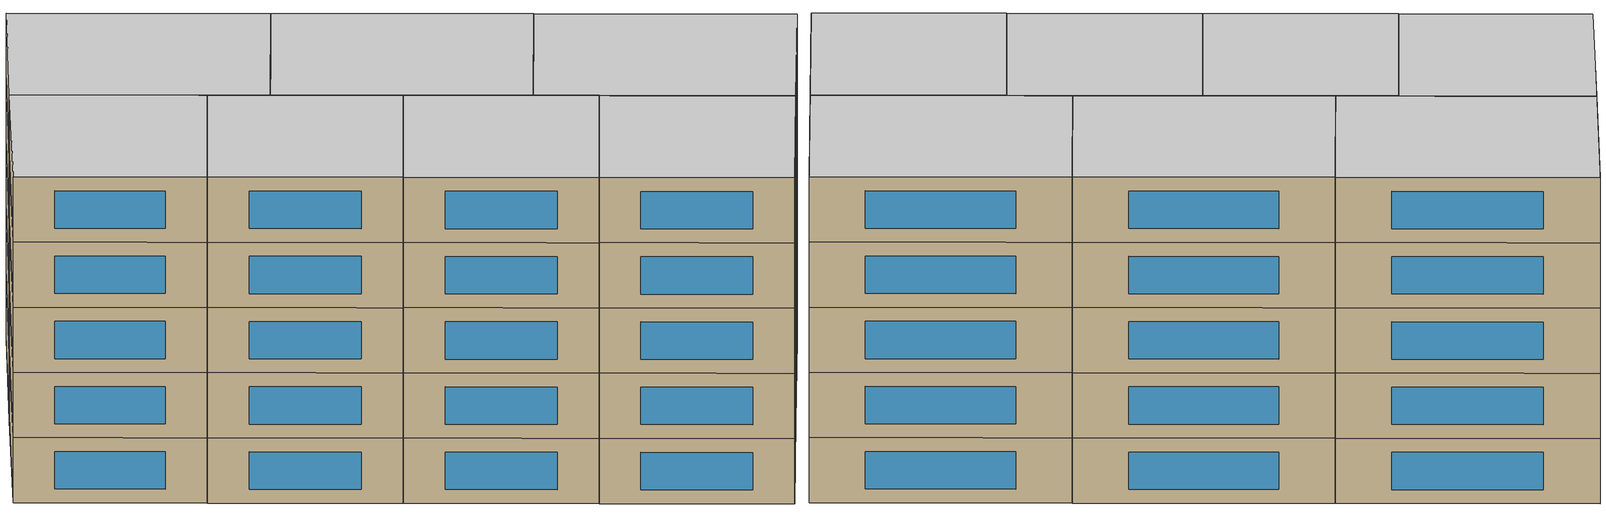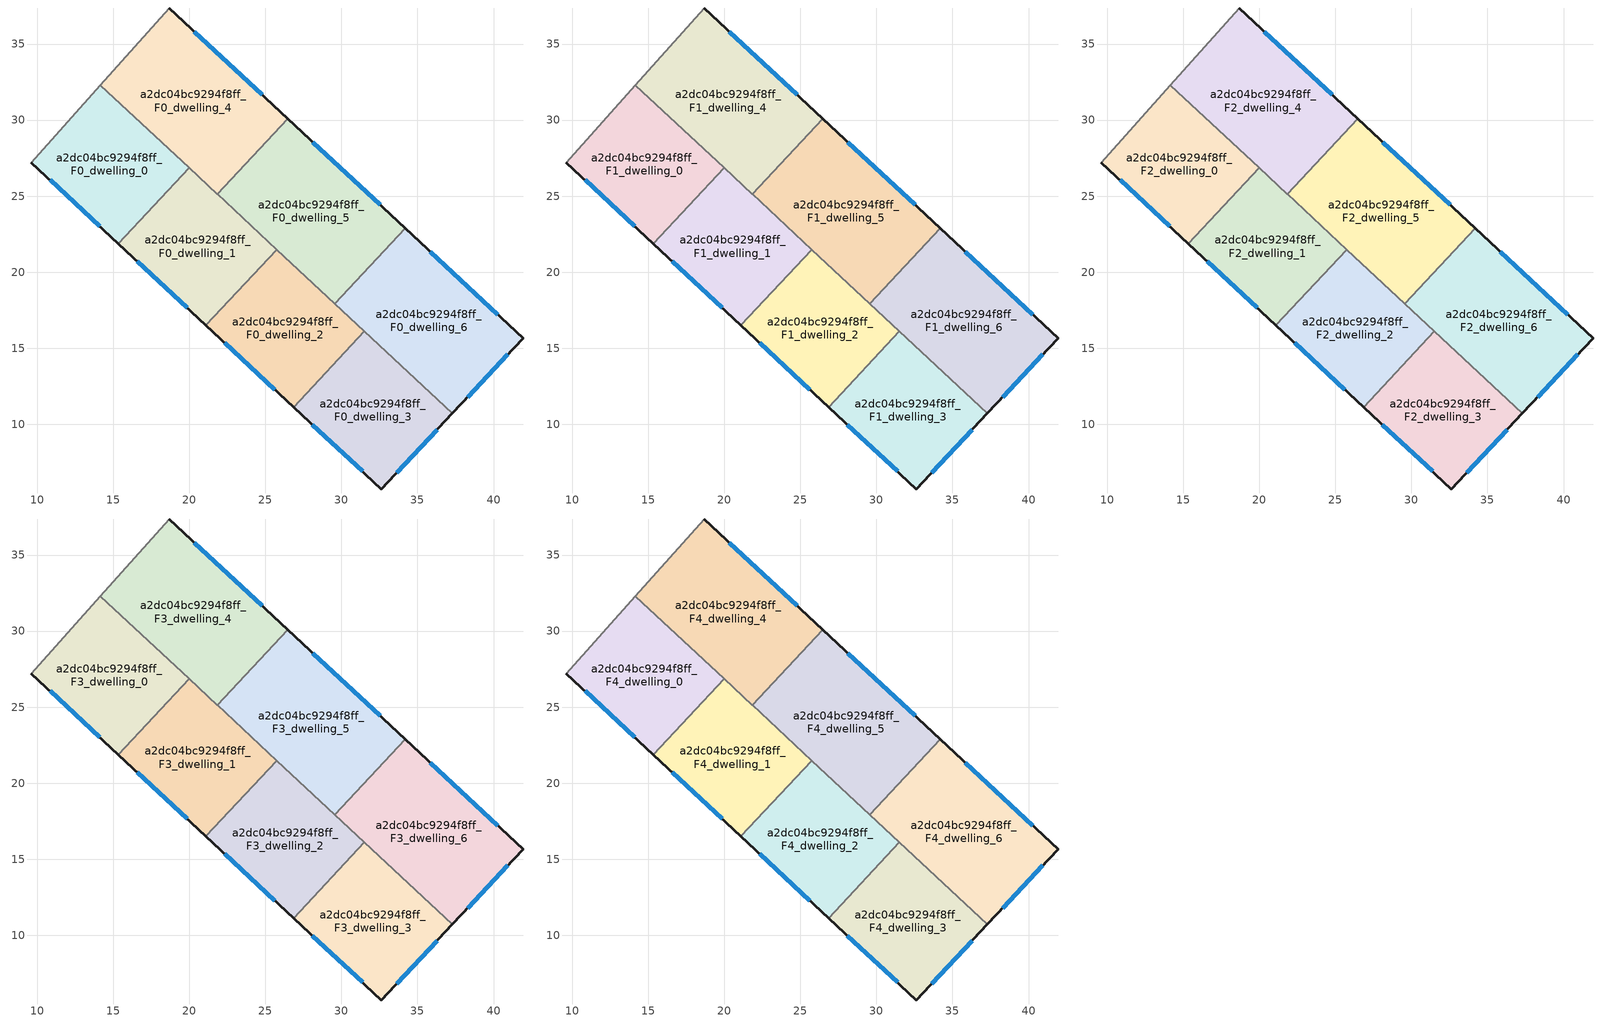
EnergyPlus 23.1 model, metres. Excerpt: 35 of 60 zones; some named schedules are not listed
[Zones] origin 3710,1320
a2dc04bc9294f8ff_F0_dwelling_0
 floor ground (EU_floor_Construction): 19.98,26.87 15.33,21.88 9.62,27.21 14.16,32.3 z0
 wall outside (EU_wall_Construction): 9.62,27.21 15.33,21.88 z0:3
 wall to a2dc04bc9294f8ff_F0_dwelling_1 (EU_wall_Construction): 15.33,21.88 19.98,26.87 z0:3
 wall adiabatic (EU_wall_Construction): 14.16,32.3 9.62,27.21 z0:3
 wall to a2dc04bc9294f8ff_F0_dwelling_4 (EU_wall_Construction): 19.98,26.87 14.16,32.3 z0:3
 window (EU_Window_Construction): 10.84,26.07 14.1,23.02 z0.64:2.36
a2dc04bc9294f8ff_F0_dwelling_1
 floor ground (EU_floor_Construction): 25.75,21.49 21.09,16.5 15.33,21.88 19.98,26.87 z0
 wall outside (EU_wall_Construction): 15.33,21.88 21.09,16.5 z0:3
 wall to a2dc04bc9294f8ff_F0_dwelling_2 (EU_wall_Construction): 21.09,16.5 25.75,21.49 z0:3
 wall to a2dc04bc9294f8ff_F0_dwelling_5 (EU_wall_Construction): 25.75,21.49 21.83,25.14 z0:3
 wall to a2dc04bc9294f8ff_F0_dwelling_4 (EU_wall_Construction): 21.83,25.14 19.98,26.87 z0:3
 window (EU_Window_Construction): 16.56,20.73 19.86,17.65 z0.64:2.36
a2dc04bc9294f8ff_F0_dwelling_2
 floor ground (EU_floor_Construction): 31.52,16.1 26.86,11.12 21.09,16.5 25.75,21.49 z0
 wall outside (EU_wall_Construction): 21.09,16.5 26.86,11.12 z0:3
 wall to a2dc04bc9294f8ff_F0_dwelling_3 (EU_wall_Construction): 26.86,11.12 31.52,16.1 z0:3
 wall to a2dc04bc9294f8ff_F0_dwelling_6 (EU_wall_Construction): 31.52,16.1 29.57,17.92 z0:3
 wall to a2dc04bc9294f8ff_F0_dwelling_5 (EU_wall_Construction): 29.57,17.92 25.75,21.49 z0:3
 window (EU_Window_Construction): 22.33,15.35 25.63,12.27 z0.64:2.36
a2dc04bc9294f8ff_F0_dwelling_3
 floor ground (EU_floor_Construction): 37.3,10.71 32.62,5.74 26.86,11.12 31.52,16.1 z0
 wall outside (EU_wall_Construction): 26.86,11.12 32.62,5.74 37.3,10.71 z0:3
 wall to a2dc04bc9294f8ff_F0_dwelling_6 (EU_wall_Construction): 37.3,10.71 31.52,16.1 z0:3
 window (EU_Window_Construction): 33.62,6.81 36.3,9.65 / 28.1,9.97 31.39,6.9 z0.64:2.36
a2dc04bc9294f8ff_F0_dwelling_4
 floor ground (EU_floor_Construction): 26.46,30.09 21.83,25.14 14.16,32.3 18.67,37.37 z0
 wall outside (EU_wall_Construction): 26.46,30.09 18.67,37.37 z0:3
 wall to a2dc04bc9294f8ff_F0_dwelling_5 (EU_wall_Construction): 21.83,25.14 26.46,30.09 z0:3
 wall adiabatic (EU_wall_Construction): 18.67,37.37 14.16,32.3 z0:3
 window (EU_Window_Construction): 24.79,31.65 20.34,35.81 z0.64:2.36
a2dc04bc9294f8ff_F0_dwelling_5
 floor ground (EU_floor_Construction): 34.2,22.88 29.57,17.92 21.83,25.14 26.46,30.09 z0
 wall outside (EU_wall_Construction): 34.2,22.88 26.46,30.09 z0:3
 wall to a2dc04bc9294f8ff_F0_dwelling_6 (EU_wall_Construction): 29.57,17.92 34.2,22.88 z0:3
 window (EU_Window_Construction): 32.54,24.42 28.12,28.55 z0.64:2.36
a2dc04bc9294f8ff_F0_dwelling_6
 floor ground (EU_floor_Construction): 41.94,15.64 37.3,10.71 29.57,17.92 34.2,22.88 z0
 wall outside (EU_wall_Construction): 37.3,10.71 41.94,15.64 34.2,22.88 z0:3
 window (EU_Window_Construction): 40.28,17.19 35.86,21.33 / 38.29,11.77 40.95,14.59 z0.64:2.36
a2dc04bc9294f8ff_F1_dwelling_0
 floor to a2dc04bc9294f8ff_F0_dwelling_0 (EU_floor_Construction): 19.98,26.87 15.33,21.88 9.62,27.21 14.16,32.3 z3
 wall outside (EU_wall_Construction): 9.62,27.21 15.33,21.88 z3:6
 wall to a2dc04bc9294f8ff_F1_dwelling_1 (EU_wall_Construction): 15.33,21.88 19.98,26.87 z3:6
 wall adiabatic (EU_wall_Construction): 14.16,32.3 9.62,27.21 z3:6
 wall to a2dc04bc9294f8ff_F1_dwelling_4 (EU_wall_Construction): 19.98,26.87 14.16,32.3 z3:6
 window (EU_Window_Construction): 10.84,26.07 14.1,23.02 z3.64:5.36
a2dc04bc9294f8ff_F1_dwelling_1
 floor to a2dc04bc9294f8ff_F0_dwelling_1 (EU_floor_Construction): 25.75,21.49 21.09,16.5 15.33,21.88 19.98,26.87 z3
 wall outside (EU_wall_Construction): 15.33,21.88 21.09,16.5 z3:6
 wall to a2dc04bc9294f8ff_F1_dwelling_2 (EU_wall_Construction): 21.09,16.5 25.75,21.49 z3:6
 wall to a2dc04bc9294f8ff_F1_dwelling_5 (EU_wall_Construction): 25.75,21.49 21.83,25.14 z3:6
 wall to a2dc04bc9294f8ff_F1_dwelling_4 (EU_wall_Construction): 21.83,25.14 19.98,26.87 z3:6
 window (EU_Window_Construction): 16.56,20.73 19.86,17.65 z3.64:5.36
a2dc04bc9294f8ff_F1_dwelling_2
 floor to a2dc04bc9294f8ff_F0_dwelling_2 (EU_floor_Construction): 31.52,16.1 26.86,11.12 21.09,16.5 25.75,21.49 z3
 wall outside (EU_wall_Construction): 21.09,16.5 26.86,11.12 z3:6
 wall to a2dc04bc9294f8ff_F1_dwelling_3 (EU_wall_Construction): 26.86,11.12 31.52,16.1 z3:6
 wall to a2dc04bc9294f8ff_F1_dwelling_6 (EU_wall_Construction): 31.52,16.1 29.57,17.92 z3:6
 wall to a2dc04bc9294f8ff_F1_dwelling_5 (EU_wall_Construction): 29.57,17.92 25.75,21.49 z3:6
 window (EU_Window_Construction): 22.33,15.35 25.63,12.27 z3.64:5.36
a2dc04bc9294f8ff_F1_dwelling_3
 floor to a2dc04bc9294f8ff_F0_dwelling_3 (EU_floor_Construction): 37.3,10.71 32.62,5.74 26.86,11.12 31.52,16.1 z3
 wall outside (EU_wall_Construction): 26.86,11.12 32.62,5.74 37.3,10.71 z3:6
 wall to a2dc04bc9294f8ff_F1_dwelling_6 (EU_wall_Construction): 37.3,10.71 31.52,16.1 z3:6
 window (EU_Window_Construction): 33.62,6.81 36.3,9.65 / 28.1,9.97 31.39,6.9 z3.64:5.36
a2dc04bc9294f8ff_F1_dwelling_4
 floor to a2dc04bc9294f8ff_F0_dwelling_4 (EU_floor_Construction): 26.46,30.09 21.83,25.14 14.16,32.3 18.67,37.37 z3
 wall outside (EU_wall_Construction): 26.46,30.09 18.67,37.37 z3:6
 wall to a2dc04bc9294f8ff_F1_dwelling_5 (EU_wall_Construction): 21.83,25.14 26.46,30.09 z3:6
 wall adiabatic (EU_wall_Construction): 18.67,37.37 14.16,32.3 z3:6
 window (EU_Window_Construction): 24.79,31.65 20.34,35.81 z3.64:5.36
a2dc04bc9294f8ff_F1_dwelling_5
 floor to a2dc04bc9294f8ff_F0_dwelling_5 (EU_floor_Construction): 34.2,22.88 29.57,17.92 21.83,25.14 26.46,30.09 z3
 wall outside (EU_wall_Construction): 34.2,22.88 26.46,30.09 z3:6
 wall to a2dc04bc9294f8ff_F1_dwelling_6 (EU_wall_Construction): 29.57,17.92 34.2,22.88 z3:6
 window (EU_Window_Construction): 32.54,24.42 28.12,28.55 z3.64:5.36
a2dc04bc9294f8ff_F1_dwelling_6
 floor to a2dc04bc9294f8ff_F0_dwelling_6 (EU_floor_Construction): 41.94,15.64 37.3,10.71 29.57,17.92 34.2,22.88 z3
 wall outside (EU_wall_Construction): 37.3,10.71 41.94,15.64 34.2,22.88 z3:6
 window (EU_Window_Construction): 40.28,17.19 35.86,21.33 / 38.29,11.77 40.95,14.59 z3.64:5.36
a2dc04bc9294f8ff_F2_dwelling_0
 floor to a2dc04bc9294f8ff_F1_dwelling_0 (EU_floor_Construction): 19.98,26.87 15.33,21.88 9.62,27.21 14.16,32.3 z6
 wall outside (EU_wall_Construction): 9.62,27.21 15.33,21.88 z6:9
 wall to a2dc04bc9294f8ff_F2_dwelling_1 (EU_wall_Construction): 15.33,21.88 19.98,26.87 z6:9
 wall adiabatic (EU_wall_Construction): 14.16,32.3 9.62,27.21 z6:9
 wall to a2dc04bc9294f8ff_F2_dwelling_4 (EU_wall_Construction): 19.98,26.87 14.16,32.3 z6:9
 window (EU_Window_Construction): 10.84,26.07 14.1,23.02 z6.64:8.36
a2dc04bc9294f8ff_F2_dwelling_1
 floor to a2dc04bc9294f8ff_F1_dwelling_1 (EU_floor_Construction): 25.75,21.49 21.09,16.5 15.33,21.88 19.98,26.87 z6
 wall outside (EU_wall_Construction): 15.33,21.88 21.09,16.5 z6:9
 wall to a2dc04bc9294f8ff_F2_dwelling_2 (EU_wall_Construction): 21.09,16.5 25.75,21.49 z6:9
 wall to a2dc04bc9294f8ff_F2_dwelling_5 (EU_wall_Construction): 25.75,21.49 21.83,25.14 z6:9
 wall to a2dc04bc9294f8ff_F2_dwelling_4 (EU_wall_Construction): 21.83,25.14 19.98,26.87 z6:9
 window (EU_Window_Construction): 16.56,20.73 19.86,17.65 z6.64:8.36
a2dc04bc9294f8ff_F2_dwelling_2
 floor to a2dc04bc9294f8ff_F1_dwelling_2 (EU_floor_Construction): 31.52,16.1 26.86,11.12 21.09,16.5 25.75,21.49 z6
 wall outside (EU_wall_Construction): 21.09,16.5 26.86,11.12 z6:9
 wall to a2dc04bc9294f8ff_F2_dwelling_3 (EU_wall_Construction): 26.86,11.12 31.52,16.1 z6:9
 wall to a2dc04bc9294f8ff_F2_dwelling_6 (EU_wall_Construction): 31.52,16.1 29.57,17.92 z6:9
 wall to a2dc04bc9294f8ff_F2_dwelling_5 (EU_wall_Construction): 29.57,17.92 25.75,21.49 z6:9
 window (EU_Window_Construction): 22.33,15.35 25.63,12.27 z6.64:8.36
a2dc04bc9294f8ff_F2_dwelling_3
 floor to a2dc04bc9294f8ff_F1_dwelling_3 (EU_floor_Construction): 37.3,10.71 32.62,5.74 26.86,11.12 31.52,16.1 z6
 wall outside (EU_wall_Construction): 26.86,11.12 32.62,5.74 37.3,10.71 z6:9
 wall to a2dc04bc9294f8ff_F2_dwelling_6 (EU_wall_Construction): 37.3,10.71 31.52,16.1 z6:9
 window (EU_Window_Construction): 33.62,6.81 36.3,9.65 / 28.1,9.97 31.39,6.9 z6.64:8.36
a2dc04bc9294f8ff_F2_dwelling_4
 floor to a2dc04bc9294f8ff_F1_dwelling_4 (EU_floor_Construction): 26.46,30.09 21.83,25.14 14.16,32.3 18.67,37.37 z6
 wall outside (EU_wall_Construction): 26.46,30.09 18.67,37.37 z6:9
 wall to a2dc04bc9294f8ff_F2_dwelling_5 (EU_wall_Construction): 21.83,25.14 26.46,30.09 z6:9
 wall adiabatic (EU_wall_Construction): 18.67,37.37 14.16,32.3 z6:9
 window (EU_Window_Construction): 24.79,31.65 20.34,35.81 z6.64:8.36
a2dc04bc9294f8ff_F2_dwelling_5
 floor to a2dc04bc9294f8ff_F1_dwelling_5 (EU_floor_Construction): 34.2,22.88 29.57,17.92 21.83,25.14 26.46,30.09 z6
 wall outside (EU_wall_Construction): 34.2,22.88 26.46,30.09 z6:9
 wall to a2dc04bc9294f8ff_F2_dwelling_6 (EU_wall_Construction): 29.57,17.92 34.2,22.88 z6:9
 window (EU_Window_Construction): 32.54,24.42 28.12,28.55 z6.64:8.36
a2dc04bc9294f8ff_F2_dwelling_6
 floor to a2dc04bc9294f8ff_F1_dwelling_6 (EU_floor_Construction): 41.94,15.64 37.3,10.71 29.57,17.92 34.2,22.88 z6
 wall outside (EU_wall_Construction): 37.3,10.71 41.94,15.64 34.2,22.88 z6:9
 window (EU_Window_Construction): 40.28,17.19 35.86,21.33 / 38.29,11.77 40.95,14.59 z6.64:8.36
a2dc04bc9294f8ff_F3_dwelling_0
 floor to a2dc04bc9294f8ff_F2_dwelling_0 (EU_floor_Construction): 19.98,26.87 15.33,21.88 9.62,27.21 14.16,32.3 z9
 wall outside (EU_wall_Construction): 9.62,27.21 15.33,21.88 z9:12
 wall to a2dc04bc9294f8ff_F3_dwelling_1 (EU_wall_Construction): 15.33,21.88 19.98,26.87 z9:12
 wall adiabatic (EU_wall_Construction): 14.16,32.3 9.62,27.21 z9:12
 wall to a2dc04bc9294f8ff_F3_dwelling_4 (EU_wall_Construction): 19.98,26.87 14.16,32.3 z9:12
 window (EU_Window_Construction): 10.84,26.07 14.1,23.02 z9.64:11.36
a2dc04bc9294f8ff_F3_dwelling_1
 floor to a2dc04bc9294f8ff_F2_dwelling_1 (EU_floor_Construction): 25.75,21.49 21.09,16.5 15.33,21.88 19.98,26.87 z9
 wall outside (EU_wall_Construction): 15.33,21.88 21.09,16.5 z9:12
 wall to a2dc04bc9294f8ff_F3_dwelling_2 (EU_wall_Construction): 21.09,16.5 25.75,21.49 z9:12
 wall to a2dc04bc9294f8ff_F3_dwelling_5 (EU_wall_Construction): 25.75,21.49 21.83,25.14 z9:12
 wall to a2dc04bc9294f8ff_F3_dwelling_4 (EU_wall_Construction): 21.83,25.14 19.98,26.87 z9:12
 window (EU_Window_Construction): 16.56,20.73 19.86,17.65 z9.64:11.36
a2dc04bc9294f8ff_F3_dwelling_2
 floor to a2dc04bc9294f8ff_F2_dwelling_2 (EU_floor_Construction): 31.52,16.1 26.86,11.12 21.09,16.5 25.75,21.49 z9
 wall outside (EU_wall_Construction): 21.09,16.5 26.86,11.12 z9:12
 wall to a2dc04bc9294f8ff_F3_dwelling_3 (EU_wall_Construction): 26.86,11.12 31.52,16.1 z9:12
 wall to a2dc04bc9294f8ff_F3_dwelling_6 (EU_wall_Construction): 31.52,16.1 29.57,17.92 z9:12
 wall to a2dc04bc9294f8ff_F3_dwelling_5 (EU_wall_Construction): 29.57,17.92 25.75,21.49 z9:12
 window (EU_Window_Construction): 22.33,15.35 25.63,12.27 z9.64:11.36
a2dc04bc9294f8ff_F3_dwelling_3
 floor to a2dc04bc9294f8ff_F2_dwelling_3 (EU_floor_Construction): 37.3,10.71 32.62,5.74 26.86,11.12 31.52,16.1 z9
 wall outside (EU_wall_Construction): 26.86,11.12 32.62,5.74 37.3,10.71 z9:12
 wall to a2dc04bc9294f8ff_F3_dwelling_6 (EU_wall_Construction): 37.3,10.71 31.52,16.1 z9:12
 window (EU_Window_Construction): 33.62,6.81 36.3,9.65 / 28.1,9.97 31.39,6.9 z9.64:11.36
a2dc04bc9294f8ff_F3_dwelling_4
 floor to a2dc04bc9294f8ff_F2_dwelling_4 (EU_floor_Construction): 26.46,30.09 21.83,25.14 14.16,32.3 18.67,37.37 z9
 wall outside (EU_wall_Construction): 26.46,30.09 18.67,37.37 z9:12
 wall to a2dc04bc9294f8ff_F3_dwelling_5 (EU_wall_Construction): 21.83,25.14 26.46,30.09 z9:12
 wall adiabatic (EU_wall_Construction): 18.67,37.37 14.16,32.3 z9:12
 window (EU_Window_Construction): 24.79,31.65 20.34,35.81 z9.64:11.36
a2dc04bc9294f8ff_F3_dwelling_5
 floor to a2dc04bc9294f8ff_F2_dwelling_5 (EU_floor_Construction): 34.2,22.88 29.57,17.92 21.83,25.14 26.46,30.09 z9
 wall outside (EU_wall_Construction): 34.2,22.88 26.46,30.09 z9:12
 wall to a2dc04bc9294f8ff_F3_dwelling_6 (EU_wall_Construction): 29.57,17.92 34.2,22.88 z9:12
 window (EU_Window_Construction): 32.54,24.42 28.12,28.55 z9.64:11.36
a2dc04bc9294f8ff_F3_dwelling_6
 floor to a2dc04bc9294f8ff_F2_dwelling_6 (EU_floor_Construction): 41.94,15.64 37.3,10.71 29.57,17.92 34.2,22.88 z9
 wall outside (EU_wall_Construction): 37.3,10.71 41.94,15.64 34.2,22.88 z9:12
 window (EU_Window_Construction): 40.28,17.19 35.86,21.33 / 38.29,11.77 40.95,14.59 z9.64:11.36
a2dc04bc9294f8ff_F4_dwelling_0
 floor to a2dc04bc9294f8ff_F3_dwelling_0 (EU_floor_Construction): 19.98,26.87 15.33,21.88 9.62,27.21 14.16,32.3 z12
 wall outside (EU_wall_Construction): 9.62,27.21 15.33,21.88 z12:15
 wall to a2dc04bc9294f8ff_F4_dwelling_1 (EU_wall_Construction): 15.33,21.88 19.98,26.87 z12:15
 wall adiabatic (EU_wall_Construction): 14.16,32.3 9.62,27.21 z12:15
 wall to a2dc04bc9294f8ff_F4_dwelling_4 (EU_wall_Construction): 19.98,26.87 14.16,32.3 z12:15
 window (EU_Window_Construction): 10.84,26.07 14.1,23.02 z12.64:14.36
 ceiling to a2dc04bc9294f8ff_F5_dwelling_0 (EU_floor_Construction): 15.33,21.88 19.98,26.87 14.16,32.3 9.62,27.21 z15
a2dc04bc9294f8ff_F4_dwelling_1
 floor to a2dc04bc9294f8ff_F3_dwelling_1 (EU_floor_Construction): 25.75,21.49 21.09,16.5 15.33,21.88 19.98,26.87 z12
 wall outside (EU_wall_Construction): 15.33,21.88 21.09,16.5 z12:15
 wall to a2dc04bc9294f8ff_F4_dwelling_2 (EU_wall_Construction): 21.09,16.5 25.75,21.49 z12:15
 wall to a2dc04bc9294f8ff_F4_dwelling_5 (EU_wall_Construction): 25.75,21.49 21.83,25.14 z12:15
 wall to a2dc04bc9294f8ff_F4_dwelling_4 (EU_wall_Construction): 21.83,25.14 19.98,26.87 z12:15
 window (EU_Window_Construction): 16.56,20.73 19.86,17.65 z12.64:14.36
 ceiling to a2dc04bc9294f8ff_F5_dwelling_1 (EU_floor_Construction): 21.09,16.5 25.75,21.49 19.98,26.87 15.33,21.88 z15
a2dc04bc9294f8ff_F4_dwelling_2
 floor to a2dc04bc9294f8ff_F3_dwelling_2 (EU_floor_Construction): 31.52,16.1 26.86,11.12 21.09,16.5 25.75,21.49 z12
 wall outside (EU_wall_Construction): 21.09,16.5 26.86,11.12 z12:15
 wall to a2dc04bc9294f8ff_F4_dwelling_3 (EU_wall_Construction): 26.86,11.12 31.52,16.1 z12:15
 wall to a2dc04bc9294f8ff_F4_dwelling_6 (EU_wall_Construction): 31.52,16.1 29.57,17.92 z12:15
 wall to a2dc04bc9294f8ff_F4_dwelling_5 (EU_wall_Construction): 29.57,17.92 25.75,21.49 z12:15
 window (EU_Window_Construction): 22.33,15.35 25.63,12.27 z12.64:14.36
 ceiling to a2dc04bc9294f8ff_F5_dwelling_2 (EU_floor_Construction): 26.86,11.12 31.52,16.1 25.75,21.49 21.09,16.5 z15
a2dc04bc9294f8ff_F4_dwelling_3
 floor to a2dc04bc9294f8ff_F3_dwelling_3 (EU_floor_Construction): 37.3,10.71 32.62,5.74 26.86,11.12 31.52,16.1 z12
 wall outside (EU_wall_Construction): 26.86,11.12 32.62,5.74 37.3,10.71 z12:15
 wall to a2dc04bc9294f8ff_F4_dwelling_6 (EU_wall_Construction): 37.3,10.71 31.52,16.1 z12:15
 window (EU_Window_Construction): 33.62,6.81 36.3,9.65 / 28.1,9.97 31.39,6.9 z12.64:14.36
 ceiling to a2dc04bc9294f8ff_F5_dwelling_3 (EU_floor_Construction): 32.62,5.74 37.3,10.71 31.52,16.1 26.86,11.12 z15
a2dc04bc9294f8ff_F4_dwelling_4
 floor to a2dc04bc9294f8ff_F3_dwelling_4 (EU_floor_Construction): 26.46,30.09 21.83,25.14 14.16,32.3 18.67,37.37 z12
 wall outside (EU_wall_Construction): 26.46,30.09 18.67,37.37 z12:15
 wall to a2dc04bc9294f8ff_F4_dwelling_5 (EU_wall_Construction): 21.83,25.14 26.46,30.09 z12:15
 wall adiabatic (EU_wall_Construction): 18.67,37.37 14.16,32.3 z12:15
 window (EU_Window_Construction): 24.79,31.65 20.34,35.81 z12.64:14.36
 ceiling to a2dc04bc9294f8ff_F5_dwelling_4 (EU_floor_Construction): 21.83,25.14 26.46,30.09 18.67,37.37 14.16,32.3 z15
a2dc04bc9294f8ff_F4_dwelling_5
 floor to a2dc04bc9294f8ff_F3_dwelling_5 (EU_floor_Construction): 34.2,22.88 29.57,17.92 21.83,25.14 26.46,30.09 z12
 wall outside (EU_wall_Construction): 34.2,22.88 26.46,30.09 z12:15
 wall to a2dc04bc9294f8ff_F4_dwelling_6 (EU_wall_Construction): 29.57,17.92 34.2,22.88 z12:15
 window (EU_Window_Construction): 32.54,24.42 28.12,28.55 z12.64:14.36
 ceiling to a2dc04bc9294f8ff_F5_dwelling_5 (EU_floor_Construction): 29.57,17.92 34.2,22.88 26.46,30.09 21.83,25.14 z15
a2dc04bc9294f8ff_F4_dwelling_6
 floor to a2dc04bc9294f8ff_F3_dwelling_6 (EU_floor_Construction): 41.94,15.64 37.3,10.71 29.57,17.92 34.2,22.88 z12
 wall outside (EU_wall_Construction): 37.3,10.71 41.94,15.64 34.2,22.88 z12:15
 window (EU_Window_Construction): 40.28,17.19 35.86,21.33 / 38.29,11.77 40.95,14.59 z12.64:14.36
 ceiling to a2dc04bc9294f8ff_F5_dwelling_6 (EU_floor_Construction): 37.3,10.71 41.94,15.64 34.2,22.88 29.57,17.92 z15
[Building]
EU S2 Campaign: North Axis=0; Terrain=City; Solar Distribution=FullExterior
[Site:Location]
Yerevan-Zvartnots.Intl.AP: Latitude=40.15; Longitude=44.383; Time Zone=4; Elevation=854
[SizingPeriod:WeatherFileDays]
AnnualSizingPeriod: Begin Month=1; Begin Day of Month=1; End Month=12; End Day of Month=31; Day of Week for Start Day=Monday; Use Weather File Daylight Saving Period=No; Use Weather File Rain and Snow Indicators=No
[MATERIAL]
EU_InternalMass_Material: Roughness=MediumRough; Thickness=0.1; Conductivity=1; Density=1800; Specific Heat=900; Thermal Absorptance=0.9; Solar Absorptance=0.7; Visible Absorptance=0.7
[MATERIAL:NOMASS] Roughness=MediumRough; Thermal Absorptance=0.9; Solar Absorptance=0.7; Visible Absorptance=0.7
Name | Thermal Resistance
EU_wall_NoMass | 1.05043
EU_floor_NoMass | 0.478065
[WINDOWMATERIAL:SIMPLEGLAZINGSYSTEM]
EU_Window_SimpleGlazing: UFactor=2.5566; Solar Heat Gain Coefficient=0.75; Visible Transmittance=0.75
[CONSTRUCTION]
EU_wall_Construction: EU_wall_NoMass
EU_floor_Construction: EU_floor_NoMass
EU_Window_Construction: EU_Window_SimpleGlazing
EU_InternalMass_Construction: EU_InternalMass_Material
[ZONE] Type=1; Multiplier=1; Ceiling Height=autocalculate; Floor Area=autocalculate; Part of Total Floor Area=Yes
Name | Volume
a2dc04bc9294f8ff_F0_dwelling_0; a2dc04bc9294f8ff_F1_dwelling_0; a2dc04bc9294f8ff_F2_dwelling_0; a2dc04bc9294f8ff_F3_dwelling_0; a2dc04bc9294f8ff_F4_dwelling_0 | 161.421
a2dc04bc9294f8ff_F0_dwelling_1; a2dc04bc9294f8ff_F1_dwelling_1; a2dc04bc9294f8ff_F2_dwelling_1; a2dc04bc9294f8ff_F3_dwelling_1; a2dc04bc9294f8ff_F4_dwelling_1 | 161.406
a2dc04bc9294f8ff_F0_dwelling_2; a2dc04bc9294f8ff_F1_dwelling_2; a2dc04bc9294f8ff_F2_dwelling_2; a2dc04bc9294f8ff_F3_dwelling_2; a2dc04bc9294f8ff_F4_dwelling_2 | 161.403
a2dc04bc9294f8ff_F0_dwelling_3; a2dc04bc9294f8ff_F1_dwelling_3; a2dc04bc9294f8ff_F2_dwelling_3; a2dc04bc9294f8ff_F3_dwelling_3; a2dc04bc9294f8ff_F4_dwelling_3 | 161.419
a2dc04bc9294f8ff_F0_dwelling_4; a2dc04bc9294f8ff_F1_dwelling_4; a2dc04bc9294f8ff_F2_dwelling_4; a2dc04bc9294f8ff_F3_dwelling_4; a2dc04bc9294f8ff_F4_dwelling_4 | 215.178
a2dc04bc9294f8ff_F0_dwelling_5; a2dc04bc9294f8ff_F1_dwelling_5; a2dc04bc9294f8ff_F2_dwelling_5; a2dc04bc9294f8ff_F3_dwelling_5; a2dc04bc9294f8ff_F4_dwelling_5 | 215.215
a2dc04bc9294f8ff_F0_dwelling_6; a2dc04bc9294f8ff_F1_dwelling_6; a2dc04bc9294f8ff_F2_dwelling_6; a2dc04bc9294f8ff_F3_dwelling_6; a2dc04bc9294f8ff_F4_dwelling_6 | 215.202
[INTERNALMASS] Construction=EU_InternalMass_Construction
Name | Zone or ZoneList | Surface Area
a2dc04bc9294f8ff_F0_dwelling_0_EU_InternalMass | a2dc04bc9294f8ff_F0_dwelling_0 | 53.8069
a2dc04bc9294f8ff_F0_dwelling_1_EU_InternalMass | a2dc04bc9294f8ff_F0_dwelling_1 | 53.8019
a2dc04bc9294f8ff_F0_dwelling_2_EU_InternalMass | a2dc04bc9294f8ff_F0_dwelling_2 | 53.8009
a2dc04bc9294f8ff_F0_dwelling_3_EU_InternalMass | a2dc04bc9294f8ff_F0_dwelling_3 | 53.8062
a2dc04bc9294f8ff_F0_dwelling_4_EU_InternalMass | a2dc04bc9294f8ff_F0_dwelling_4 | 71.7261
a2dc04bc9294f8ff_F0_dwelling_5_EU_InternalMass | a2dc04bc9294f8ff_F0_dwelling_5 | 71.7382
a2dc04bc9294f8ff_F0_dwelling_6_EU_InternalMass | a2dc04bc9294f8ff_F0_dwelling_6 | 71.7342
a2dc04bc9294f8ff_F1_dwelling_0_EU_InternalMass | a2dc04bc9294f8ff_F1_dwelling_0 | 53.8069
a2dc04bc9294f8ff_F1_dwelling_1_EU_InternalMass | a2dc04bc9294f8ff_F1_dwelling_1 | 53.8019
a2dc04bc9294f8ff_F1_dwelling_2_EU_InternalMass | a2dc04bc9294f8ff_F1_dwelling_2 | 53.8009
a2dc04bc9294f8ff_F1_dwelling_3_EU_InternalMass | a2dc04bc9294f8ff_F1_dwelling_3 | 53.8062
a2dc04bc9294f8ff_F1_dwelling_4_EU_InternalMass | a2dc04bc9294f8ff_F1_dwelling_4 | 71.7261
a2dc04bc9294f8ff_F1_dwelling_5_EU_InternalMass | a2dc04bc9294f8ff_F1_dwelling_5 | 71.7382
a2dc04bc9294f8ff_F1_dwelling_6_EU_InternalMass | a2dc04bc9294f8ff_F1_dwelling_6 | 71.7342
a2dc04bc9294f8ff_F2_dwelling_0_EU_InternalMass | a2dc04bc9294f8ff_F2_dwelling_0 | 53.8069
a2dc04bc9294f8ff_F2_dwelling_1_EU_InternalMass | a2dc04bc9294f8ff_F2_dwelling_1 | 53.8019
a2dc04bc9294f8ff_F2_dwelling_2_EU_InternalMass | a2dc04bc9294f8ff_F2_dwelling_2 | 53.8009
a2dc04bc9294f8ff_F2_dwelling_3_EU_InternalMass | a2dc04bc9294f8ff_F2_dwelling_3 | 53.8062
a2dc04bc9294f8ff_F2_dwelling_4_EU_InternalMass | a2dc04bc9294f8ff_F2_dwelling_4 | 71.7261
a2dc04bc9294f8ff_F2_dwelling_5_EU_InternalMass | a2dc04bc9294f8ff_F2_dwelling_5 | 71.7382
a2dc04bc9294f8ff_F2_dwelling_6_EU_InternalMass | a2dc04bc9294f8ff_F2_dwelling_6 | 71.7342
a2dc04bc9294f8ff_F3_dwelling_0_EU_InternalMass | a2dc04bc9294f8ff_F3_dwelling_0 | 53.8069
a2dc04bc9294f8ff_F3_dwelling_1_EU_InternalMass | a2dc04bc9294f8ff_F3_dwelling_1 | 53.8019
a2dc04bc9294f8ff_F3_dwelling_2_EU_InternalMass | a2dc04bc9294f8ff_F3_dwelling_2 | 53.8009
a2dc04bc9294f8ff_F3_dwelling_3_EU_InternalMass | a2dc04bc9294f8ff_F3_dwelling_3 | 53.8062
a2dc04bc9294f8ff_F3_dwelling_4_EU_InternalMass | a2dc04bc9294f8ff_F3_dwelling_4 | 71.7261
a2dc04bc9294f8ff_F3_dwelling_5_EU_InternalMass | a2dc04bc9294f8ff_F3_dwelling_5 | 71.7382
a2dc04bc9294f8ff_F3_dwelling_6_EU_InternalMass | a2dc04bc9294f8ff_F3_dwelling_6 | 71.7342
a2dc04bc9294f8ff_F4_dwelling_0_EU_InternalMass | a2dc04bc9294f8ff_F4_dwelling_0 | 53.8069
a2dc04bc9294f8ff_F4_dwelling_1_EU_InternalMass | a2dc04bc9294f8ff_F4_dwelling_1 | 53.8019
a2dc04bc9294f8ff_F4_dwelling_2_EU_InternalMass | a2dc04bc9294f8ff_F4_dwelling_2 | 53.8009
a2dc04bc9294f8ff_F4_dwelling_3_EU_InternalMass | a2dc04bc9294f8ff_F4_dwelling_3 | 53.8062
a2dc04bc9294f8ff_F4_dwelling_4_EU_InternalMass | a2dc04bc9294f8ff_F4_dwelling_4 | 71.7261
a2dc04bc9294f8ff_F4_dwelling_5_EU_InternalMass | a2dc04bc9294f8ff_F4_dwelling_5 | 71.7382
a2dc04bc9294f8ff_F4_dwelling_6_EU_InternalMass | a2dc04bc9294f8ff_F4_dwelling_6 | 71.7342
[OTHEREQUIPMENT] Fuel Type=Electricity; Design Level Calculation Method=Watts/Area; Power per Zone Floor Area=1; Fraction Latent=0; Fraction Radiant=0; Fraction Lost=0; Carbon Dioxide Generation Rate=0; EndUse Subcategory=EU_Step8_InternalGains
Name | Zone or ZoneList or Space or SpaceList | Schedule
EU_Step8_InternalGain_a2dc04bc9294f8ff_F0_dwelling_0_f000 | a2dc04bc9294f8ff_F0_dwelling_0 | EU_Step8_GainSchedule_a2dc04bc9294f8ff_F0_dwelling_0_f000
EU_Step8_InternalGain_a2dc04bc9294f8ff_F0_dwelling_1_f000 | a2dc04bc9294f8ff_F0_dwelling_1 | EU_Step8_GainSchedule_a2dc04bc9294f8ff_F0_dwelling_1_f000
EU_Step8_InternalGain_a2dc04bc9294f8ff_F0_dwelling_2_f000 | a2dc04bc9294f8ff_F0_dwelling_2 | EU_Step8_GainSchedule_a2dc04bc9294f8ff_F0_dwelling_2_f000
EU_Step8_InternalGain_a2dc04bc9294f8ff_F0_dwelling_3_f000 | a2dc04bc9294f8ff_F0_dwelling_3 | EU_Step8_GainSchedule_a2dc04bc9294f8ff_F0_dwelling_3_f000
EU_Step8_InternalGain_a2dc04bc9294f8ff_F0_dwelling_4_f000 | a2dc04bc9294f8ff_F0_dwelling_4 | EU_Step8_GainSchedule_a2dc04bc9294f8ff_F0_dwelling_4_f000
EU_Step8_InternalGain_a2dc04bc9294f8ff_F0_dwelling_5_f000 | a2dc04bc9294f8ff_F0_dwelling_5 | EU_Step8_GainSchedule_a2dc04bc9294f8ff_F0_dwelling_5_f000
EU_Step8_InternalGain_a2dc04bc9294f8ff_F0_dwelling_6_f000 | a2dc04bc9294f8ff_F0_dwelling_6 | EU_Step8_GainSchedule_a2dc04bc9294f8ff_F0_dwelling_6_f000
EU_Step8_InternalGain_a2dc04bc9294f8ff_F1_dwelling_0_f000 | a2dc04bc9294f8ff_F1_dwelling_0 | EU_Step8_GainSchedule_a2dc04bc9294f8ff_F1_dwelling_0_f000
EU_Step8_InternalGain_a2dc04bc9294f8ff_F1_dwelling_1_f000 | a2dc04bc9294f8ff_F1_dwelling_1 | EU_Step8_GainSchedule_a2dc04bc9294f8ff_F1_dwelling_1_f000
EU_Step8_InternalGain_a2dc04bc9294f8ff_F1_dwelling_2_f000 | a2dc04bc9294f8ff_F1_dwelling_2 | EU_Step8_GainSchedule_a2dc04bc9294f8ff_F1_dwelling_2_f000
EU_Step8_InternalGain_a2dc04bc9294f8ff_F1_dwelling_3_f000 | a2dc04bc9294f8ff_F1_dwelling_3 | EU_Step8_GainSchedule_a2dc04bc9294f8ff_F1_dwelling_3_f000
EU_Step8_InternalGain_a2dc04bc9294f8ff_F1_dwelling_4_f000 | a2dc04bc9294f8ff_F1_dwelling_4 | EU_Step8_GainSchedule_a2dc04bc9294f8ff_F1_dwelling_4_f000
EU_Step8_InternalGain_a2dc04bc9294f8ff_F1_dwelling_5_f000 | a2dc04bc9294f8ff_F1_dwelling_5 | EU_Step8_GainSchedule_a2dc04bc9294f8ff_F1_dwelling_5_f000
EU_Step8_InternalGain_a2dc04bc9294f8ff_F1_dwelling_6_f000 | a2dc04bc9294f8ff_F1_dwelling_6 | EU_Step8_GainSchedule_a2dc04bc9294f8ff_F1_dwelling_6_f000
EU_Step8_InternalGain_a2dc04bc9294f8ff_F2_dwelling_0_f000 | a2dc04bc9294f8ff_F2_dwelling_0 | EU_Step8_GainSchedule_a2dc04bc9294f8ff_F2_dwelling_0_f000
EU_Step8_InternalGain_a2dc04bc9294f8ff_F2_dwelling_1_f000 | a2dc04bc9294f8ff_F2_dwelling_1 | EU_Step8_GainSchedule_a2dc04bc9294f8ff_F2_dwelling_1_f000
EU_Step8_InternalGain_a2dc04bc9294f8ff_F2_dwelling_2_f000 | a2dc04bc9294f8ff_F2_dwelling_2 | EU_Step8_GainSchedule_a2dc04bc9294f8ff_F2_dwelling_2_f000
EU_Step8_InternalGain_a2dc04bc9294f8ff_F2_dwelling_3_f000 | a2dc04bc9294f8ff_F2_dwelling_3 | EU_Step8_GainSchedule_a2dc04bc9294f8ff_F2_dwelling_3_f000
EU_Step8_InternalGain_a2dc04bc9294f8ff_F2_dwelling_4_f000 | a2dc04bc9294f8ff_F2_dwelling_4 | EU_Step8_GainSchedule_a2dc04bc9294f8ff_F2_dwelling_4_f000
EU_Step8_InternalGain_a2dc04bc9294f8ff_F2_dwelling_5_f000 | a2dc04bc9294f8ff_F2_dwelling_5 | EU_Step8_GainSchedule_a2dc04bc9294f8ff_F2_dwelling_5_f000
EU_Step8_InternalGain_a2dc04bc9294f8ff_F2_dwelling_6_f000 | a2dc04bc9294f8ff_F2_dwelling_6 | EU_Step8_GainSchedule_a2dc04bc9294f8ff_F2_dwelling_6_f000
EU_Step8_InternalGain_a2dc04bc9294f8ff_F3_dwelling_0_f000 | a2dc04bc9294f8ff_F3_dwelling_0 | EU_Step8_GainSchedule_a2dc04bc9294f8ff_F3_dwelling_0_f000
EU_Step8_InternalGain_a2dc04bc9294f8ff_F3_dwelling_1_f000 | a2dc04bc9294f8ff_F3_dwelling_1 | EU_Step8_GainSchedule_a2dc04bc9294f8ff_F3_dwelling_1_f000
EU_Step8_InternalGain_a2dc04bc9294f8ff_F3_dwelling_2_f000 | a2dc04bc9294f8ff_F3_dwelling_2 | EU_Step8_GainSchedule_a2dc04bc9294f8ff_F3_dwelling_2_f000
EU_Step8_InternalGain_a2dc04bc9294f8ff_F3_dwelling_3_f000 | a2dc04bc9294f8ff_F3_dwelling_3 | EU_Step8_GainSchedule_a2dc04bc9294f8ff_F3_dwelling_3_f000
EU_Step8_InternalGain_a2dc04bc9294f8ff_F3_dwelling_4_f000 | a2dc04bc9294f8ff_F3_dwelling_4 | EU_Step8_GainSchedule_a2dc04bc9294f8ff_F3_dwelling_4_f000
EU_Step8_InternalGain_a2dc04bc9294f8ff_F3_dwelling_5_f000 | a2dc04bc9294f8ff_F3_dwelling_5 | EU_Step8_GainSchedule_a2dc04bc9294f8ff_F3_dwelling_5_f000
EU_Step8_InternalGain_a2dc04bc9294f8ff_F3_dwelling_6_f000 | a2dc04bc9294f8ff_F3_dwelling_6 | EU_Step8_GainSchedule_a2dc04bc9294f8ff_F3_dwelling_6_f000
EU_Step8_InternalGain_a2dc04bc9294f8ff_F4_dwelling_0_f000 | a2dc04bc9294f8ff_F4_dwelling_0 | EU_Step8_GainSchedule_a2dc04bc9294f8ff_F4_dwelling_0_f000
EU_Step8_InternalGain_a2dc04bc9294f8ff_F4_dwelling_1_f000 | a2dc04bc9294f8ff_F4_dwelling_1 | EU_Step8_GainSchedule_a2dc04bc9294f8ff_F4_dwelling_1_f000
EU_Step8_InternalGain_a2dc04bc9294f8ff_F4_dwelling_2_f000 | a2dc04bc9294f8ff_F4_dwelling_2 | EU_Step8_GainSchedule_a2dc04bc9294f8ff_F4_dwelling_2_f000
EU_Step8_InternalGain_a2dc04bc9294f8ff_F4_dwelling_3_f000 | a2dc04bc9294f8ff_F4_dwelling_3 | EU_Step8_GainSchedule_a2dc04bc9294f8ff_F4_dwelling_3_f000
EU_Step8_InternalGain_a2dc04bc9294f8ff_F4_dwelling_4_f000 | a2dc04bc9294f8ff_F4_dwelling_4 | EU_Step8_GainSchedule_a2dc04bc9294f8ff_F4_dwelling_4_f000
EU_Step8_InternalGain_a2dc04bc9294f8ff_F4_dwelling_5_f000 | a2dc04bc9294f8ff_F4_dwelling_5 | EU_Step8_GainSchedule_a2dc04bc9294f8ff_F4_dwelling_5_f000
EU_Step8_InternalGain_a2dc04bc9294f8ff_F4_dwelling_6_f000 | a2dc04bc9294f8ff_F4_dwelling_6 | EU_Step8_GainSchedule_a2dc04bc9294f8ff_F4_dwelling_6_f000
[ZONEVENTILATION:DESIGNFLOWRATE] Schedule=EU_AlwaysOn; Design Flow Rate Calculation Method=AirChanges/Hour; Air Changes per Hour=0.557805; Ventilation Type=Natural; Fan Pressure Rise=0; Fan Total Efficiency=1; Constant Term Coefficient=1; Temperature Term Coefficient=0; Velocity Term Coefficient=0; Velocity Squared Term Coefficient=0; Minimum Indoor Temperature=-100; Maximum Indoor Temperature=100; Delta Temperature=-100; Minimum Outdoor Temperature=-100; Maximum Outdoor Temperature=100; Maximum Wind Speed=40
Name | Zone or ZoneList or Space or SpaceList
EU_ConstantAir_a2dc04bc9294f8ff_F0_dwelling_0 | a2dc04bc9294f8ff_F0_dwelling_0
EU_ConstantAir_a2dc04bc9294f8ff_F0_dwelling_1 | a2dc04bc9294f8ff_F0_dwelling_1
EU_ConstantAir_a2dc04bc9294f8ff_F0_dwelling_2 | a2dc04bc9294f8ff_F0_dwelling_2
EU_ConstantAir_a2dc04bc9294f8ff_F0_dwelling_3 | a2dc04bc9294f8ff_F0_dwelling_3
EU_ConstantAir_a2dc04bc9294f8ff_F0_dwelling_4 | a2dc04bc9294f8ff_F0_dwelling_4
EU_ConstantAir_a2dc04bc9294f8ff_F0_dwelling_5 | a2dc04bc9294f8ff_F0_dwelling_5
EU_ConstantAir_a2dc04bc9294f8ff_F0_dwelling_6 | a2dc04bc9294f8ff_F0_dwelling_6
EU_ConstantAir_a2dc04bc9294f8ff_F1_dwelling_0 | a2dc04bc9294f8ff_F1_dwelling_0
EU_ConstantAir_a2dc04bc9294f8ff_F1_dwelling_1 | a2dc04bc9294f8ff_F1_dwelling_1
EU_ConstantAir_a2dc04bc9294f8ff_F1_dwelling_2 | a2dc04bc9294f8ff_F1_dwelling_2
EU_ConstantAir_a2dc04bc9294f8ff_F1_dwelling_3 | a2dc04bc9294f8ff_F1_dwelling_3
EU_ConstantAir_a2dc04bc9294f8ff_F1_dwelling_4 | a2dc04bc9294f8ff_F1_dwelling_4
EU_ConstantAir_a2dc04bc9294f8ff_F1_dwelling_5 | a2dc04bc9294f8ff_F1_dwelling_5
EU_ConstantAir_a2dc04bc9294f8ff_F1_dwelling_6 | a2dc04bc9294f8ff_F1_dwelling_6
EU_ConstantAir_a2dc04bc9294f8ff_F2_dwelling_0 | a2dc04bc9294f8ff_F2_dwelling_0
EU_ConstantAir_a2dc04bc9294f8ff_F2_dwelling_1 | a2dc04bc9294f8ff_F2_dwelling_1
EU_ConstantAir_a2dc04bc9294f8ff_F2_dwelling_2 | a2dc04bc9294f8ff_F2_dwelling_2
EU_ConstantAir_a2dc04bc9294f8ff_F2_dwelling_3 | a2dc04bc9294f8ff_F2_dwelling_3
EU_ConstantAir_a2dc04bc9294f8ff_F2_dwelling_4 | a2dc04bc9294f8ff_F2_dwelling_4
EU_ConstantAir_a2dc04bc9294f8ff_F2_dwelling_5 | a2dc04bc9294f8ff_F2_dwelling_5
EU_ConstantAir_a2dc04bc9294f8ff_F2_dwelling_6 | a2dc04bc9294f8ff_F2_dwelling_6
EU_ConstantAir_a2dc04bc9294f8ff_F3_dwelling_0 | a2dc04bc9294f8ff_F3_dwelling_0
EU_ConstantAir_a2dc04bc9294f8ff_F3_dwelling_1 | a2dc04bc9294f8ff_F3_dwelling_1
EU_ConstantAir_a2dc04bc9294f8ff_F3_dwelling_2 | a2dc04bc9294f8ff_F3_dwelling_2
EU_ConstantAir_a2dc04bc9294f8ff_F3_dwelling_3 | a2dc04bc9294f8ff_F3_dwelling_3
EU_ConstantAir_a2dc04bc9294f8ff_F3_dwelling_4 | a2dc04bc9294f8ff_F3_dwelling_4
EU_ConstantAir_a2dc04bc9294f8ff_F3_dwelling_5 | a2dc04bc9294f8ff_F3_dwelling_5
EU_ConstantAir_a2dc04bc9294f8ff_F3_dwelling_6 | a2dc04bc9294f8ff_F3_dwelling_6
EU_ConstantAir_a2dc04bc9294f8ff_F4_dwelling_0 | a2dc04bc9294f8ff_F4_dwelling_0
EU_ConstantAir_a2dc04bc9294f8ff_F4_dwelling_1 | a2dc04bc9294f8ff_F4_dwelling_1
EU_ConstantAir_a2dc04bc9294f8ff_F4_dwelling_2 | a2dc04bc9294f8ff_F4_dwelling_2
EU_ConstantAir_a2dc04bc9294f8ff_F4_dwelling_3 | a2dc04bc9294f8ff_F4_dwelling_3
EU_ConstantAir_a2dc04bc9294f8ff_F4_dwelling_4 | a2dc04bc9294f8ff_F4_dwelling_4
EU_ConstantAir_a2dc04bc9294f8ff_F4_dwelling_5 | a2dc04bc9294f8ff_F4_dwelling_5
EU_ConstantAir_a2dc04bc9294f8ff_F4_dwelling_6 | a2dc04bc9294f8ff_F4_dwelling_6
[HVACTEMPLATE:ZONE:IDEALLOADSAIRSYSTEM] System Availability Schedule=EU_AlwaysOn; Maximum Heating Supply Air Temperature=50; Minimum Cooling Supply Air Temperature=13; Maximum Heating Supply Air Humidity Ratio=0.0156; Minimum Cooling Supply Air Humidity Ratio=0.0077; Heating Limit=NoLimit; Cooling Limit=NoLimit; Heating Availability Schedule=EU_AlwaysOn; Cooling Availability Schedule=EU_CoolingOff; Dehumidification Control Type=ConstantSensibleHeatRatio; Cooling Sensible Heat Ratio=0.7; Dehumidification Setpoint=60; Humidification Control Type=None; Humidification Setpoint=30; Outdoor Air Method=None; Outdoor Air Flow Rate per Person=0.00944; Outdoor Air Flow Rate per Zone Floor Area=0; Outdoor Air Flow Rate per Zone=0; Demand Controlled Ventilation Type=None; Outdoor Air Economizer Type=NoEconomizer; Heat Recovery Type=None; Sensible Heat Recovery Effectiveness=0.7; Latent Heat Recovery Effectiveness=0.65
Name | Template Thermostat
a2dc04bc9294f8ff_F0_dwelling_0 | EU_HeatOnly_a2dc04bc9294f8ff_F0_dwelling_0
a2dc04bc9294f8ff_F0_dwelling_1 | EU_HeatOnly_a2dc04bc9294f8ff_F0_dwelling_1
a2dc04bc9294f8ff_F0_dwelling_2 | EU_HeatOnly_a2dc04bc9294f8ff_F0_dwelling_2
a2dc04bc9294f8ff_F0_dwelling_3 | EU_HeatOnly_a2dc04bc9294f8ff_F0_dwelling_3
a2dc04bc9294f8ff_F0_dwelling_4 | EU_HeatOnly_a2dc04bc9294f8ff_F0_dwelling_4
a2dc04bc9294f8ff_F0_dwelling_5 | EU_HeatOnly_a2dc04bc9294f8ff_F0_dwelling_5
a2dc04bc9294f8ff_F0_dwelling_6 | EU_HeatOnly_a2dc04bc9294f8ff_F0_dwelling_6
a2dc04bc9294f8ff_F1_dwelling_0 | EU_HeatOnly_a2dc04bc9294f8ff_F1_dwelling_0
a2dc04bc9294f8ff_F1_dwelling_1 | EU_HeatOnly_a2dc04bc9294f8ff_F1_dwelling_1
a2dc04bc9294f8ff_F1_dwelling_2 | EU_HeatOnly_a2dc04bc9294f8ff_F1_dwelling_2
a2dc04bc9294f8ff_F1_dwelling_3 | EU_HeatOnly_a2dc04bc9294f8ff_F1_dwelling_3
a2dc04bc9294f8ff_F1_dwelling_4 | EU_HeatOnly_a2dc04bc9294f8ff_F1_dwelling_4
a2dc04bc9294f8ff_F1_dwelling_5 | EU_HeatOnly_a2dc04bc9294f8ff_F1_dwelling_5
a2dc04bc9294f8ff_F1_dwelling_6 | EU_HeatOnly_a2dc04bc9294f8ff_F1_dwelling_6
a2dc04bc9294f8ff_F2_dwelling_0 | EU_HeatOnly_a2dc04bc9294f8ff_F2_dwelling_0
a2dc04bc9294f8ff_F2_dwelling_1 | EU_HeatOnly_a2dc04bc9294f8ff_F2_dwelling_1
a2dc04bc9294f8ff_F2_dwelling_2 | EU_HeatOnly_a2dc04bc9294f8ff_F2_dwelling_2
a2dc04bc9294f8ff_F2_dwelling_3 | EU_HeatOnly_a2dc04bc9294f8ff_F2_dwelling_3
a2dc04bc9294f8ff_F2_dwelling_4 | EU_HeatOnly_a2dc04bc9294f8ff_F2_dwelling_4
a2dc04bc9294f8ff_F2_dwelling_5 | EU_HeatOnly_a2dc04bc9294f8ff_F2_dwelling_5
a2dc04bc9294f8ff_F2_dwelling_6 | EU_HeatOnly_a2dc04bc9294f8ff_F2_dwelling_6
a2dc04bc9294f8ff_F3_dwelling_0 | EU_HeatOnly_a2dc04bc9294f8ff_F3_dwelling_0
a2dc04bc9294f8ff_F3_dwelling_1 | EU_HeatOnly_a2dc04bc9294f8ff_F3_dwelling_1
a2dc04bc9294f8ff_F3_dwelling_2 | EU_HeatOnly_a2dc04bc9294f8ff_F3_dwelling_2
a2dc04bc9294f8ff_F3_dwelling_3 | EU_HeatOnly_a2dc04bc9294f8ff_F3_dwelling_3
a2dc04bc9294f8ff_F3_dwelling_4 | EU_HeatOnly_a2dc04bc9294f8ff_F3_dwelling_4
a2dc04bc9294f8ff_F3_dwelling_5 | EU_HeatOnly_a2dc04bc9294f8ff_F3_dwelling_5
a2dc04bc9294f8ff_F3_dwelling_6 | EU_HeatOnly_a2dc04bc9294f8ff_F3_dwelling_6
a2dc04bc9294f8ff_F4_dwelling_0 | EU_HeatOnly_a2dc04bc9294f8ff_F4_dwelling_0
a2dc04bc9294f8ff_F4_dwelling_1 | EU_HeatOnly_a2dc04bc9294f8ff_F4_dwelling_1
a2dc04bc9294f8ff_F4_dwelling_2 | EU_HeatOnly_a2dc04bc9294f8ff_F4_dwelling_2
a2dc04bc9294f8ff_F4_dwelling_3 | EU_HeatOnly_a2dc04bc9294f8ff_F4_dwelling_3
a2dc04bc9294f8ff_F4_dwelling_4 | EU_HeatOnly_a2dc04bc9294f8ff_F4_dwelling_4
a2dc04bc9294f8ff_F4_dwelling_5 | EU_HeatOnly_a2dc04bc9294f8ff_F4_dwelling_5
a2dc04bc9294f8ff_F4_dwelling_6 | EU_HeatOnly_a2dc04bc9294f8ff_F4_dwelling_6
[SIZING:ZONE] Zone Cooling Design Supply Air Temperature Input Method=SupplyAirTemperature; Zone Cooling Design Supply Air Temperature=13; Zone Heating Design Supply Air Temperature Input Method=SupplyAirTemperature; Zone Heating Design Supply Air Temperature=50; Zone Cooling Design Supply Air Humidity Ratio=0.008; Zone Heating Design Supply Air Humidity Ratio=0.008; Cooling Design Air Flow Method=DesignDay; Cooling Design Air Flow Rate=0; Cooling Minimum Air Flow per Zone Floor Area=0.000762; Cooling Minimum Air Flow=0; Cooling Minimum Air Flow Fraction=0.2; Heating Design Air Flow Method=DesignDay; Heating Design Air Flow Rate=0; Heating Maximum Air Flow per Zone Floor Area=0.002032; Heating Maximum Air Flow=0.141576; Heating Maximum Air Flow Fraction=0.3; Account for Dedicated Outdoor Air System=No; Dedicated Outdoor Air System Control Strategy=NeutralSupplyAir; Dedicated Outdoor Air Low Setpoint Temperature for Design=autosize; Dedicated Outdoor Air High Setpoint Temperature for Design=autosize; Zone Load Sizing Method=Sensible Load Only No Latent Load; Zone Latent Cooling Design Supply Air Humidity Ratio Input Method=HumidityRatioDifference; Zone Cooling Design Supply Air Humidity Ratio Difference=0.005; Zone Latent Heating Design Supply Air Humidity Ratio Input Method=HumidityRatioDifference; Zone Humidification Design Supply Air Humidity Ratio Difference=0.005
a2dc04bc9294f8ff_F0_dwelling_0; a2dc04bc9294f8ff_F0_dwelling_1; a2dc04bc9294f8ff_F0_dwelling_2; a2dc04bc9294f8ff_F0_dwelling_3; a2dc04bc9294f8ff_F0_dwelling_4; a2dc04bc9294f8ff_F0_dwelling_5; a2dc04bc9294f8ff_F0_dwelling_6; a2dc04bc9294f8ff_F1_dwelling_0; a2dc04bc9294f8ff_F1_dwelling_1; a2dc04bc9294f8ff_F1_dwelling_2; a2dc04bc9294f8ff_F1_dwelling_3; a2dc04bc9294f8ff_F1_dwelling_4; a2dc04bc9294f8ff_F1_dwelling_5; a2dc04bc9294f8ff_F1_dwelling_6; a2dc04bc9294f8ff_F2_dwelling_0; a2dc04bc9294f8ff_F2_dwelling_1; a2dc04bc9294f8ff_F2_dwelling_2; a2dc04bc9294f8ff_F2_dwelling_3; a2dc04bc9294f8ff_F2_dwelling_4; a2dc04bc9294f8ff_F2_dwelling_5; a2dc04bc9294f8ff_F2_dwelling_6; a2dc04bc9294f8ff_F3_dwelling_0; a2dc04bc9294f8ff_F3_dwelling_1; a2dc04bc9294f8ff_F3_dwelling_2; a2dc04bc9294f8ff_F3_dwelling_3; a2dc04bc9294f8ff_F3_dwelling_4; a2dc04bc9294f8ff_F3_dwelling_5; a2dc04bc9294f8ff_F3_dwelling_6; a2dc04bc9294f8ff_F4_dwelling_0; a2dc04bc9294f8ff_F4_dwelling_1; a2dc04bc9294f8ff_F4_dwelling_2; a2dc04bc9294f8ff_F4_dwelling_3; a2dc04bc9294f8ff_F4_dwelling_4; a2dc04bc9294f8ff_F4_dwelling_5; a2dc04bc9294f8ff_F4_dwelling_6
[SCHEDULE:FILE] Column Number=1; Rows to Skip at Top=0; Number of Hours of Data=8760; Column Separator=Comma; Interpolate to Timestep=No; Minutes per Item=60; Adjust Schedule for Daylight Savings=Yes
Name | File
EU_Step8_GainSchedule_a2dc04bc9294f8ff_F0_dwelling_0_f000 | ../../schedules/a2dc04bc9294f8ff/a2dc04bc9294f8ff_F0_dwelling_0_f000_gain.csv
EU_Step8_GainSchedule_a2dc04bc9294f8ff_F0_dwelling_1_f000 | ../../schedules/a2dc04bc9294f8ff/a2dc04bc9294f8ff_F0_dwelling_1_f000_gain.csv
EU_Step8_GainSchedule_a2dc04bc9294f8ff_F0_dwelling_2_f000 | ../../schedules/a2dc04bc9294f8ff/a2dc04bc9294f8ff_F0_dwelling_2_f000_gain.csv
EU_Step8_GainSchedule_a2dc04bc9294f8ff_F0_dwelling_3_f000 | ../../schedules/a2dc04bc9294f8ff/a2dc04bc9294f8ff_F0_dwelling_3_f000_gain.csv
EU_Step8_GainSchedule_a2dc04bc9294f8ff_F0_dwelling_4_f000 | ../../schedules/a2dc04bc9294f8ff/a2dc04bc9294f8ff_F0_dwelling_4_f000_gain.csv
EU_Step8_GainSchedule_a2dc04bc9294f8ff_F0_dwelling_5_f000 | ../../schedules/a2dc04bc9294f8ff/a2dc04bc9294f8ff_F0_dwelling_5_f000_gain.csv
EU_Step8_GainSchedule_a2dc04bc9294f8ff_F0_dwelling_6_f000 | ../../schedules/a2dc04bc9294f8ff/a2dc04bc9294f8ff_F0_dwelling_6_f000_gain.csv
EU_Step8_GainSchedule_a2dc04bc9294f8ff_F1_dwelling_0_f000 | ../../schedules/a2dc04bc9294f8ff/a2dc04bc9294f8ff_F1_dwelling_0_f000_gain.csv
EU_Step8_GainSchedule_a2dc04bc9294f8ff_F1_dwelling_1_f000 | ../../schedules/a2dc04bc9294f8ff/a2dc04bc9294f8ff_F1_dwelling_1_f000_gain.csv
EU_Step8_GainSchedule_a2dc04bc9294f8ff_F1_dwelling_2_f000 | ../../schedules/a2dc04bc9294f8ff/a2dc04bc9294f8ff_F1_dwelling_2_f000_gain.csv
EU_Step8_GainSchedule_a2dc04bc9294f8ff_F1_dwelling_3_f000 | ../../schedules/a2dc04bc9294f8ff/a2dc04bc9294f8ff_F1_dwelling_3_f000_gain.csv
EU_Step8_GainSchedule_a2dc04bc9294f8ff_F1_dwelling_4_f000 | ../../schedules/a2dc04bc9294f8ff/a2dc04bc9294f8ff_F1_dwelling_4_f000_gain.csv
EU_Step8_GainSchedule_a2dc04bc9294f8ff_F1_dwelling_5_f000 | ../../schedules/a2dc04bc9294f8ff/a2dc04bc9294f8ff_F1_dwelling_5_f000_gain.csv
EU_Step8_GainSchedule_a2dc04bc9294f8ff_F1_dwelling_6_f000 | ../../schedules/a2dc04bc9294f8ff/a2dc04bc9294f8ff_F1_dwelling_6_f000_gain.csv
EU_Step8_GainSchedule_a2dc04bc9294f8ff_F2_dwelling_0_f000 | ../../schedules/a2dc04bc9294f8ff/a2dc04bc9294f8ff_F2_dwelling_0_f000_gain.csv
EU_Step8_GainSchedule_a2dc04bc9294f8ff_F2_dwelling_1_f000 | ../../schedules/a2dc04bc9294f8ff/a2dc04bc9294f8ff_F2_dwelling_1_f000_gain.csv
EU_Step8_GainSchedule_a2dc04bc9294f8ff_F2_dwelling_2_f000 | ../../schedules/a2dc04bc9294f8ff/a2dc04bc9294f8ff_F2_dwelling_2_f000_gain.csv
EU_Step8_GainSchedule_a2dc04bc9294f8ff_F2_dwelling_3_f000 | ../../schedules/a2dc04bc9294f8ff/a2dc04bc9294f8ff_F2_dwelling_3_f000_gain.csv
EU_Step8_GainSchedule_a2dc04bc9294f8ff_F2_dwelling_4_f000 | ../../schedules/a2dc04bc9294f8ff/a2dc04bc9294f8ff_F2_dwelling_4_f000_gain.csv
EU_Step8_GainSchedule_a2dc04bc9294f8ff_F2_dwelling_5_f000 | ../../schedules/a2dc04bc9294f8ff/a2dc04bc9294f8ff_F2_dwelling_5_f000_gain.csv
EU_Step8_GainSchedule_a2dc04bc9294f8ff_F2_dwelling_6_f000 | ../../schedules/a2dc04bc9294f8ff/a2dc04bc9294f8ff_F2_dwelling_6_f000_gain.csv
EU_Step8_GainSchedule_a2dc04bc9294f8ff_F3_dwelling_0_f000 | ../../schedules/a2dc04bc9294f8ff/a2dc04bc9294f8ff_F3_dwelling_0_f000_gain.csv
EU_Step8_GainSchedule_a2dc04bc9294f8ff_F3_dwelling_1_f000 | ../../schedules/a2dc04bc9294f8ff/a2dc04bc9294f8ff_F3_dwelling_1_f000_gain.csv
EU_Step8_GainSchedule_a2dc04bc9294f8ff_F3_dwelling_2_f000 | ../../schedules/a2dc04bc9294f8ff/a2dc04bc9294f8ff_F3_dwelling_2_f000_gain.csv
EU_Step8_GainSchedule_a2dc04bc9294f8ff_F3_dwelling_3_f000 | ../../schedules/a2dc04bc9294f8ff/a2dc04bc9294f8ff_F3_dwelling_3_f000_gain.csv
EU_Step8_GainSchedule_a2dc04bc9294f8ff_F3_dwelling_4_f000 | ../../schedules/a2dc04bc9294f8ff/a2dc04bc9294f8ff_F3_dwelling_4_f000_gain.csv
EU_Step8_GainSchedule_a2dc04bc9294f8ff_F3_dwelling_5_f000 | ../../schedules/a2dc04bc9294f8ff/a2dc04bc9294f8ff_F3_dwelling_5_f000_gain.csv
